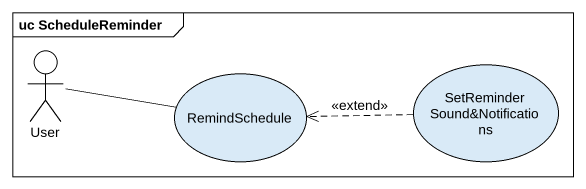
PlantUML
@startuml
mainframe uc ScheduleReminder
actor User
usecase RemindSchedule
usecase "SetReminderSound&Notifications" as SetReminderSound
RemindSchedule -left- User
SetReminderSound .left.> RemindSchedule : <<extend>>
@enduml
